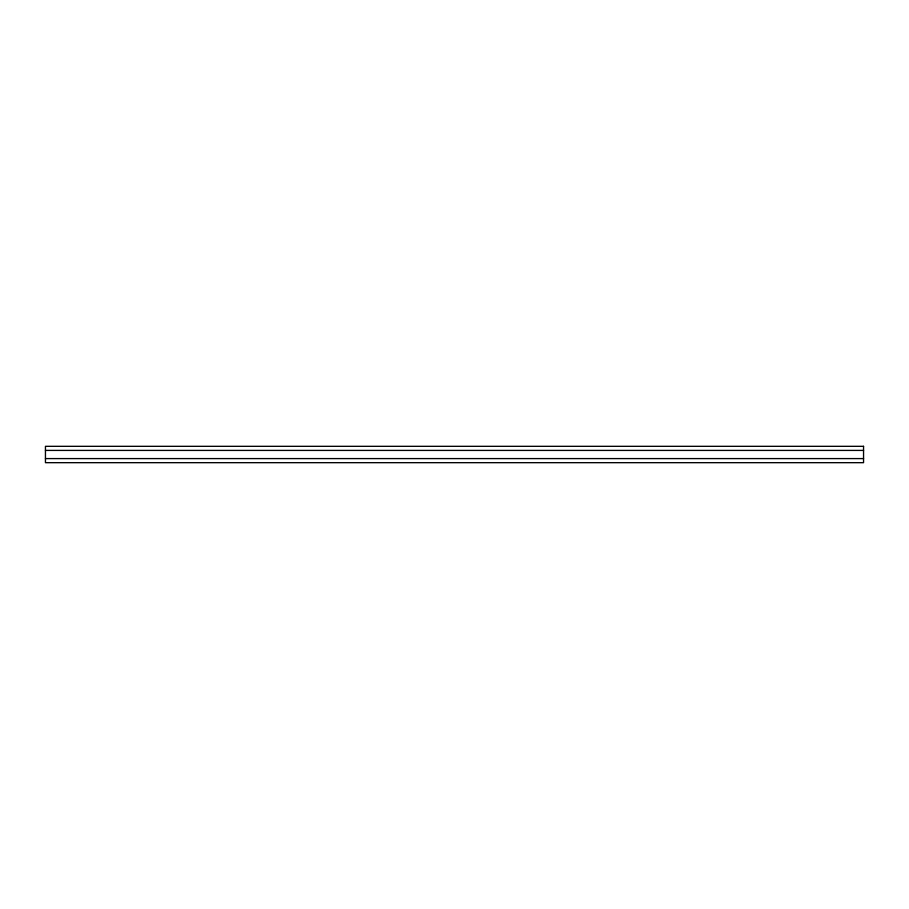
<?xml version="1.0" encoding="UTF-8"?>
<svg xmlns="http://www.w3.org/2000/svg" width="909" height="909" viewBox="0 0 909 909"><rect width="100%" height="100%" fill="white"/><g stroke="black" fill="none" stroke-linecap="round" stroke-linejoin="round"><path stroke-width="1.36" d="M45.45 450.409L863.55 450.409M45.45 458.591L863.55 458.591M863.55 446.319L45.45 446.319L45.45 462.681L863.55 462.681L863.55 446.319"/></g></svg>
